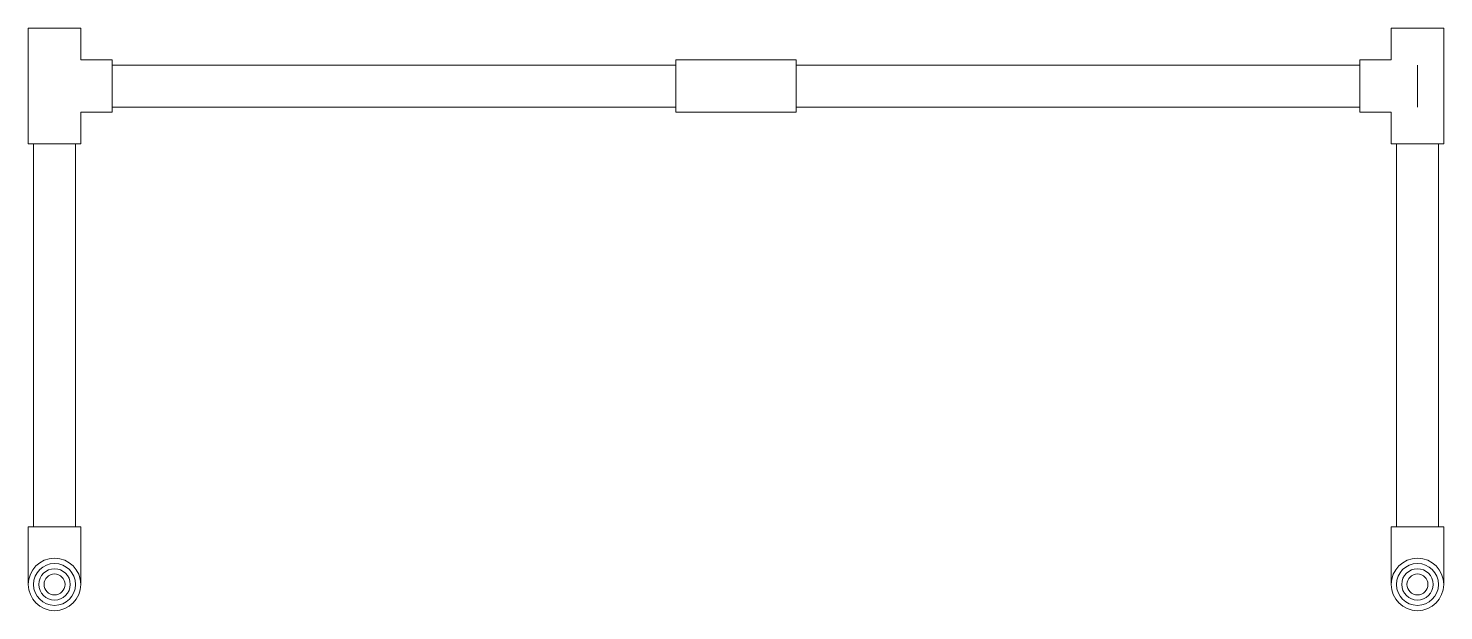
# Model space of a CAD drawing. Extents: x -170 to 370, y -192 to 30.
import ezdxf

# ---------------------------------------------------------------- set-up
doc = ezdxf.new("R2010")
doc.units = 0
doc.layers.get('0').update_dxf_attribs({"linetype": 'CONTINUOUS', "lineweight": 0})

msp = doc.modelspace()

# ---------------------------------------------------------------- linework, layer by layer
for p, q in [((-150, 30), (-170, 30)), ((-170, 30), (-170, 18)), ((-150, 18), (-150, 30)), ((350, 30), (370, 30)), ((350, 18), (350, 30)), ((370, 30), (370, 18)), ((-170, -2), (-170, 18)), ((-150, 18), (-138, 18)), ((-138, 18), (-138, -2)), ((77, -2), (77, 18)), ((77, 18), (100, 18)), ((100, 18), (123, 18)), ((123, 18), (123, -2)), ((338, 18), (338, -2)), ((350, 18), (338, 18)), ((370, -2), (370, 18)), ((77, 16), (-138, 16)), ((338, 16), (123, 16)), ((360, 0), (360, 16)), ((-138, 0), (77, 0)), ((123, 0), (338, 0)), ((-170, -14), (-170, -2)), ((-138, -2), (-150, -2)), ((-150, -2), (-150, -14)), ((100, -2), (77, -2)), ((123, -2), (100, -2)), ((338, -2), (350, -2)), ((350, -2), (350, -14)), ((370, -14), (370, -2)), ((-150, -14), (-170, -14)), ((-168, -160), (-168, -14)), ((-152, -14), (-152, -160)), ((350, -14), (370, -14)), ((352, -14), (352, -160)), ((368, -160), (368, -14)), ((-150, -160), (-170, -160)), ((-170, -160), (-170, -182)), ((-150, -182), (-150, -160)), ((350, -182), (350, -160)), ((350, -160), (370, -160)), ((370, -160), (370, -182))]:
    msp.add_line(p, q)
for centre, radius in [((-160, -182), 10), ((360, -182), 10), ((-160, -182), 8), ((-160, -182), 6), ((-160, -182), 4), ((360, -182), 8), ((360, -182), 6), ((360, -182), 4)]:
    msp.add_circle(centre, radius)

doc.saveas('drawing.dxf')
